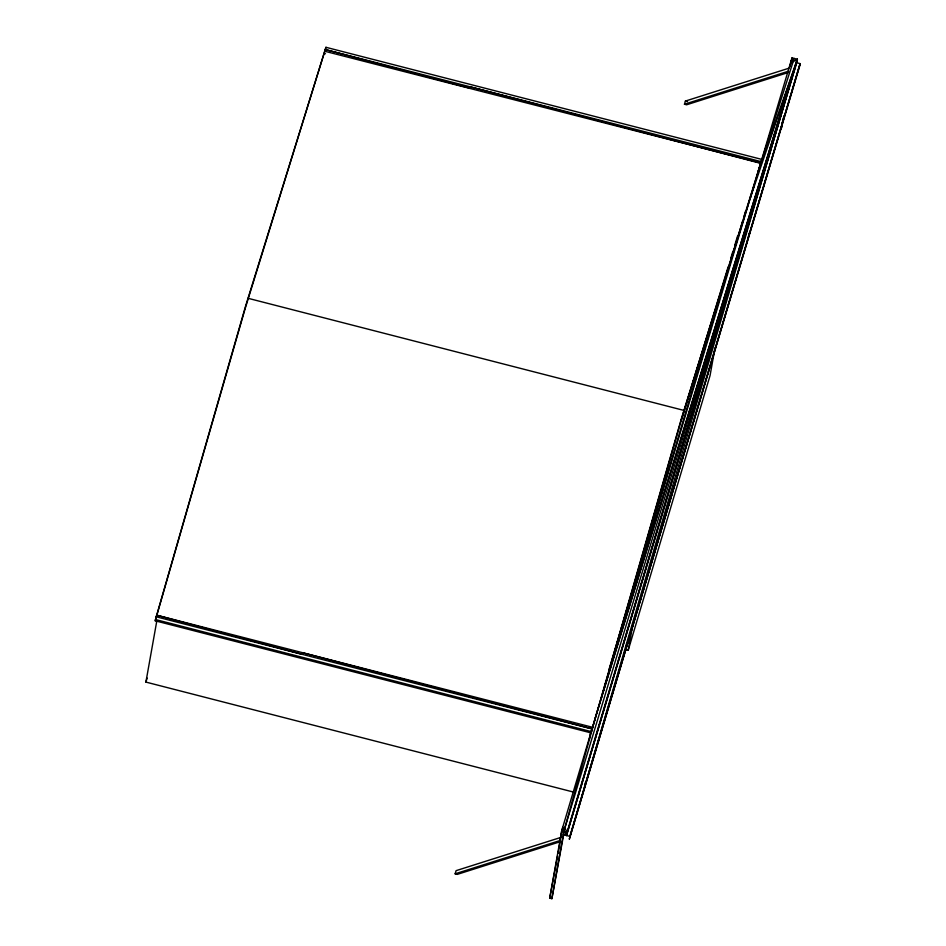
<?xml version="1.0" encoding="UTF-8"?>
<svg xmlns="http://www.w3.org/2000/svg" width="946" height="946" viewBox="0 0 946 946"><rect width="100%" height="100%" fill="white"/><g stroke="black" fill="none" stroke-linecap="round" stroke-linejoin="round"><path stroke-width="1.42" d="M790.726 63.749L791.057 61.052L794.155 58.439L758.195 171.344L797.372 59.279L792.003 57.895L561.735 830.647L549.721 898.144L551.861 898.7L563.804 833.793M155.239 620.801L156.705 615.196L592.634 727.32L591.167 732.925L155.239 620.801L245.12 308.727L325.968 47.3L761.897 159.425L761.116 162.05M573.241 792.003L145.909 682.09L156.799 620.99M557.596 856.024L549.721 898.144M558.081 853.339L560.174 841.585M560.895 837.541L562.681 827.49L564.833 828.046L567.115 832.031L566.488 835.519L562.681 827.49M551.861 898.7L563.887 831.203L797.372 59.279L793.209 61.608L791.057 61.052L790.052 66.705M603.69 689.87L797.372 59.279L566.488 835.519L796.757 62.755L800.091 63.619L799.607 66.303L569.35 839.055L797.372 59.279L750.048 198.672L750.805 195.869M589.275 739.831L590.836 731.104M584.616 786.859L585.397 782.484M625.791 648.069L626.311 645.16M625.531 649.524L628.227 650.209L632.886 624.029M714.987 347.903L710.068 375.538L628.227 650.209M760.726 163.374L470.978 87.02L470.564 88.333L325.27 49.547L245.582 306.126L156.244 616.792L592.172 728.917L681.51 418.25L761.199 161.66L325.27 49.547M748.298 237.517L749.078 233.154M790.974 63.642L792.003 57.895M782.981 119.054L781.183 129.105L783.938 115.755M564.833 828.046L595.542 717.198L797.372 59.279L567.115 832.031L561.735 830.647L560.919 837.399L456.078 870.663L455.144 873.82L457.285 874.376L559.736 841.857M601.301 698.16L681.037 420.852L728.172 266.796M325.968 47.3L324.797 51.25L760.797 162.984M145.909 682.09L147.127 678.034M789.059 72.263L686.607 104.781L684.466 104.226L685.401 101.068L788.834 68.242M608.94 669.768L742.669 220.95M743.934 216.705L745.625 211.041M560.611 838.44L559.973 840.556L455.144 873.82M569.35 839.055L800.091 63.619L569.823 836.37L563.272 834.691M730.773 258.317L732.925 251.246M734.664 245.593L737.691 235.696M681.037 420.852L751.763 193.161M752.626 190.406L753.903 186.267M684.466 104.226L787.9 71.399M685.401 101.068L687.553 101.612M324.407 53.461L325.471 53.745M248.018 298.286L683.934 410.41M155.463 619.535L591.392 731.648M592.172 728.917L302.401 652.669L301.951 654.265L156.705 615.196"/></g></svg>
